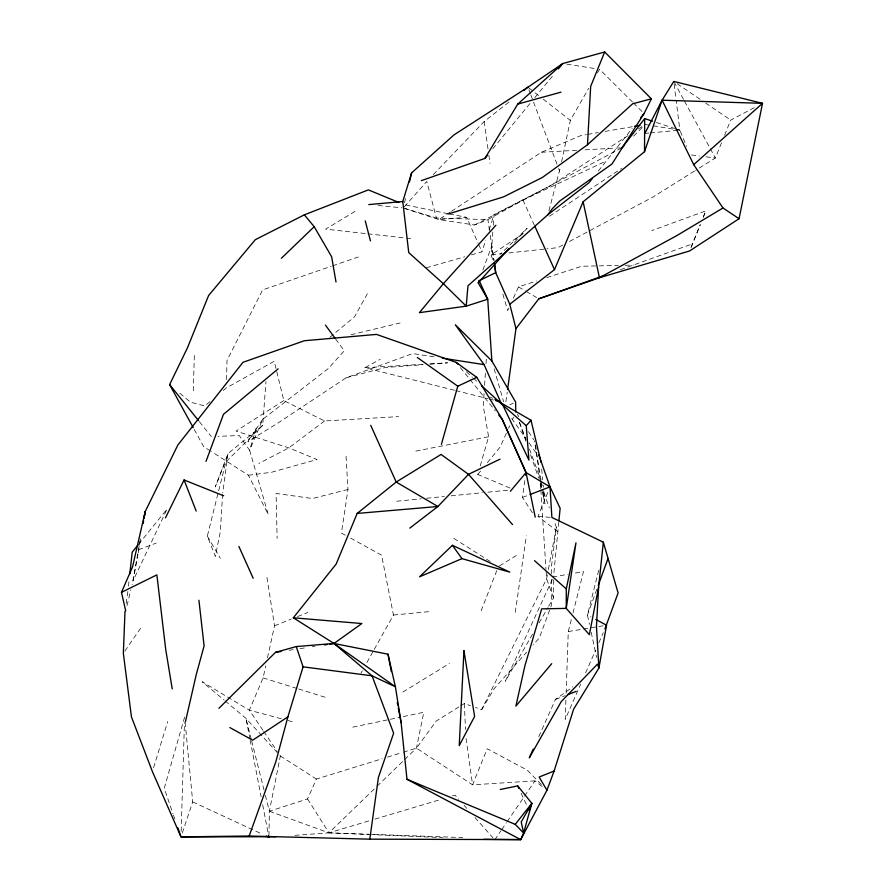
<?xml version="1.0" encoding="UTF-8"?>
<svg xmlns="http://www.w3.org/2000/svg" width="884" height="884" viewBox="0 0 884 884"><rect width="100%" height="100%" fill="white"/><g stroke="black" fill="none" stroke-linecap="round" stroke-linejoin="round"><path stroke-width="0.66" stroke-dasharray="4.42 3.31" d="M551.483 579.385L551.307 605.595L539.328 637.939L533.008 645.033M551.528 573.86L551.583 565.583L556.356 527.229L554.014 520.753M268.946 835.855L269.377 811.236L280.35 755.964L278.073 752.615M226.536 379.667L227.022 360.396L262.636 289.886L331.246 266.294M193.298 390.816L194.414 353.202M181.165 831.369L184.447 722.593M565.893 700.139L565.23 719.344L580.666 684.205M566.136 693.277L568.268 631.552L571.65 618.236M484.045 393.59L483.228 405.878L488.609 436.784L480.012 466.686M484.587 385.402L485.404 373.114M486.034 363.556L486.399 358.097M492.83 232.006L491.173 254.857L493.095 261.344M493.316 225.287L494.101 214.525L550.677 185.64L627.927 135.672M262.714 425.359L227.95 453.625L215.298 486.885L224.779 463.028L262.714 425.359L265.974 381.568M558.787 522.035L553.506 576.832L567.848 574.346M127.837 591.54L125.97 604.844M128.445 586.103L129.053 580.666M222.613 494.156L220.337 531.582L215.331 556.39L207.331 536.124L227.95 453.625L222.79 492.808M505.902 401.645L507.206 392.187M532.378 512.764L522.455 497.416L525.085 479.117M515.273 612.336L526.378 535.781M346.053 456.31L347.976 489.46L341.434 533.063L346.163 535.671M138.236 552.809L140.479 539.516M140.468 538.643L132.169 584.556M138.014 554.146L133.141 580.611L167.054 509.096L139.02 543.726M547.362 574.887L546.61 578.854L481.669 709.686L475.493 707.487M548.356 569.594L556.356 527.229M404.64 759.588L416.43 748.162L423.801 712.283L402.375 716.769M548.909 210.79L560.467 167.098M561.594 161.772L570.335 120.412L588.678 88.29M262.946 730.283L249.321 710.184L263.101 677.895L265.741 665.862M267.498 657.851L274.537 625.784L266.603 575.175M404.507 202.767L405.734 197.563M126.998 605.606L130.876 589.816M598.7 570.324L587.451 615.01L589.451 624.303M573.009 612.91L583.495 571.616L573.064 573.429M184.623 717.079L164.225 788.307L173.054 813.866M510.002 488.034L477.769 474.476L478.52 471.879M256.183 427.978L249.642 450.299L268.272 514.587L248.415 475.238L211.53 451.613M153.606 767.632L167.706 721.554M471.36 254.879L481.946 251.841L485.725 240.26M489.073 229.973L494.101 214.525M182.292 832.982L192.712 801.887L185.143 722.548M596.822 589.285L587.451 615.01L591.031 616.921M482.907 270.029L491.836 245.708L493.968 260.537L489.714 231.884M481.15 610.756L496.852 570.423M691.166 247.376L700.305 224.779M703.299 217.188L705.808 210.867L651.851 230.591M557.837 531.649L538.024 516.389L548.025 491.802M721.521 142.832L715.366 157.993L695.675 170.314M724.593 135.252L730.748 120.091L754.284 107.671M691.045 247.233L700.205 224.658M703.255 217.132L705.808 210.867M335.655 339.025L344.285 350.771L328.273 368.584L262.614 419.414L249.642 450.299L239.221 435.547L217.983 436.342M585.617 672.912L595.54 650.315M598.844 642.79L603.253 632.745M265.366 795.313L269.377 811.236L307.555 798.937L316.384 779.058L382.208 758.737M506.355 433.204L500.245 446.895L486.41 463.868M508.576 428.232L509.681 425.745M512.466 419.524L513.571 417.038M538.765 736.704L555.472 699.432L572.876 686.835M508.852 308.085L507.714 310.582L501.946 291.145M513.394 298.118L518.51 286.891L536.533 281.002M552.356 579.318L505.35 681.255L532.875 633.662M367.368 293.742L354.517 316.837L329.854 337.345M360.97 673.133L362.296 670.757M366.937 662.459L373.567 650.602M374.23 649.42L393.457 615.043L381.59 555.207L347.335 536.323M597.518 72.831L599.551 69.261L632.447 101.98M539.074 622.944L548.025 607.474M548.71 606.291L553.528 597.96L553.506 579.473M481.669 709.686L494.222 688.592L526.698 652.116M262.614 419.414L247.852 441.624L278.062 422.972L346.108 377.799L412.751 353.567L435.635 357.114M494.775 839.8L500.963 830.739M501.736 829.601L506.366 822.805M507.14 821.678L534.942 780.881L542.942 787.125M124.887 651.044L141.142 627.43M403.27 752.229L416.43 748.162L436.298 721.001L459.691 706.438M598.291 171.032L632.193 128.434M477.769 474.476L481.228 470.233M492.797 148.81L530.411 102.986M534.787 97.66L553.163 75.273M489.515 230.514L487.924 219.641L474.542 224.989L438.784 219.597L403.27 207.961L426.773 181.463L436.442 218.028L487.924 219.641L522.985 200.082L620.723 148.413M514.444 242.404L527.118 228.249L500.499 254.139M433.359 174.59L484.167 121.517L509.781 101.428M633.574 136.136L643.287 126.434M294.847 835.336L328.936 832.839L376.131 787.169M377.114 786.219L403.656 760.538M209.95 401.668L204.823 405.955L190.469 402.165L177.96 391.623M223.254 390.496L226.326 387.921L274.217 361.258L283.83 400.574L324.583 420.972L398.562 416.607M324.583 420.972L288.869 447.868L258.857 463.437M523.195 233.63L491.173 254.857L502.057 253.686M549.516 216.193L621.585 168.435M450.321 212.038L438.784 219.597L466.675 217.32L478.133 243.21M451.47 211.276L541.406 152.258L580.954 135.55L586.313 134.633M638.303 128.965L645.221 124.489L651.884 125.583M283.83 400.574L236.039 431.116L288.869 447.868L317.024 459.547L271.454 472.288L248.415 475.238M694.515 171.032L652.823 197.132L567.594 242.47M460.862 705.719L464.376 703.531L470.553 705.73M499.449 565.948L516.433 555.495M402.894 692.039L449.404 663.508M354.992 211.431L325.643 229.144L366.506 233.663M454.431 390.242L364.849 367.722L380.219 359.335M562.721 245.056L557.859 247.653L546.964 248.824M474.542 224.989L522.985 200.082L604.203 161.949M509.792 404.828L513.273 403.148M274.537 625.784L291.19 619.109M297.588 616.546L307.831 612.446M555.472 699.432L565.241 695.631M522.455 497.416L528.72 495.018M138.534 549.76L156.192 543.107M620.391 269.708L692.813 243.763M332.528 265.852L358.285 256.99M546.82 277.631L581.573 266.272L597.927 265.896M387.468 757.113L401.955 752.638M269.377 811.236L328.936 832.839L369.678 820.683M374.938 819.114L440.641 799.512M452.464 795.976L455.094 795.191L458.708 799.246M426.353 267.764L464.741 256.769M346.108 377.799L385.059 367.567L423.116 364.683M347.976 489.46L312.372 498.532L276.095 493.416L277.123 538.422M350.959 334.727L400.076 322.98M352.804 727.145L388.971 719.576M390.319 719.289L401.027 717.046M415.823 451.116L488.609 436.784M587.65 134.401L598.357 132.556M605.054 131.407L633.176 126.567M568.268 631.552L603.916 625.651M289.134 650.27L293.212 649.652M300.007 648.613L306.803 647.585M312.24 646.756L314.958 646.348M508.864 252.946L545.605 248.968M396.706 501.239L421.193 498.797M426.641 498.256L444.321 496.499M451.127 495.825L482.421 492.708M487.869 492.167L509.637 490.001M393.457 615.043L430.718 611.485M644.867 133.396L648.911 133.02M650.248 132.898L679.862 130.191L686.514 146.192M429.9 364.164L447.569 362.827L429.646 363.888M534.942 780.881L472.575 784.826L416.43 748.162M364.849 367.722L422.751 364.296M541.406 152.258L578.258 150.203M585.075 149.827L621.927 147.783M599.286 265.874L618.358 265.432M625.176 265.277L633.353 265.089M307.555 798.937L328.936 832.839L462.752 837.568M328.936 832.839L368.683 834.507M370.053 834.562L442.696 837.612M538.024 516.389L550.621 517.361M378.076 205.497L401.944 207.828M367.877 233.818L412.828 238.79M691.432 154.976L699.41 155.982M706.062 156.822L715.366 157.993L684.183 100.566M566.876 64.189L595.462 68.621M653.221 125.804L674.536 129.318M675.873 129.539L679.862 130.191L676.149 100.389M447.945 213.674L403.922 204.558M449.282 213.939L466.675 217.32M455.768 390.584L487.858 398.651M489.195 398.982L494.543 400.33M281.278 718.747L249.321 710.184L202.138 681.686L224.05 700.029M287.941 720.526L293.267 721.963M403.27 207.961L436.442 218.028M263.101 677.895L297.344 688.581M298.659 688.99L326.318 697.631M656.414 122.467L674.658 128.478M675.951 128.909L679.862 130.191M490.09 397.17L492.543 398.297M192.712 801.887L262.681 834.33M518.51 286.891L525.273 290.869M526.4 291.532L536.544 297.488M210.414 450.917L203.718 446.729L193.883 428.806M453.879 538.422L490.344 561.583M280.35 755.964L316.384 779.058M677.199 83.748L699.984 99.218M705.686 103.085L730.748 120.091M529.008 88.046L538.798 95.715M543.152 99.118L570.335 120.412M225.088 700.901L245.962 718.372L278.493 753.93M466.255 371.667L472.354 377.258M473.371 378.186L477.437 381.91M633.419 102.942L643.088 112.566M541.339 784.517L527.328 770.185L487.206 748.759L472.575 784.826L465.769 736.372M464.111 805.335L466.818 808.374M474.94 817.501L492.974 837.778M460.365 367.645L495.394 410.883M199.419 421.734L211.342 436.586M511.681 418.386L525.836 438.431M528.986 442.884L536.853 454.022M263.697 731.399L277.322 751.499M517.284 414.364L518.786 416.673M528.51 431.679L533.737 439.757M207.331 536.124L220.381 558.379M683.531 99.373L673.785 81.427L675.984 99.041M521.162 793.291L526.908 805.6M522.985 200.082L534.245 224.923M478.675 244.448L481.946 251.841M528.897 89.77L530.367 93.649M530.853 94.942L558.158 167.231M558.644 168.524L559.627 171.109M519.56 422.254L526.157 440.088M529.45 449.006L539.339 475.758L540.411 481.084M540.765 488.675L540.411 483.205L541.815 487.095M543.693 492.266L549.329 507.803M553.528 597.96L546.61 578.854L546.08 570.655M519.372 422.408L526.091 441.812M530.566 454.752L538.621 478.034M173.496 815.147L174.811 818.982M494.145 368.871L503.637 401.789M251.31 739.599L245.962 718.372L249.874 738.626M251.653 740.925L264.029 790.009M540.411 483.205L542.113 490.907M542.4 492.189L544.964 503.725L542.555 491.736M591.175 632.259L596.612 657.464M540.677 482.41L542.29 490.41M541.008 480.111L534.4 440.685M541.262 481.437L542.301 486.719M543.328 492.001L544.356 497.283L543.207 485.172M250.139 739.974L261.1 796.705M262.67 804.816L268.924 837.225M484.167 121.517L488.134 149.882M488.885 155.286L490.012 163.385M535.571 444.718L539.748 477.901M541.671 469.017L542.699 479.791M540.853 490.045L545.992 569.296M464.376 703.531L465.481 729.532"/><path stroke-width="1.33" d="M551.726 663.663L515.88 706.095L524.986 665.464L541.671 608.855L566.246 608.38L575.97 542.82L566.279 588.91L566.246 608.38L589.352 634.679L598.623 586.976L603.33 542.168L551.881 517.46L550.025 486.885L538.831 454.984M507.582 389.479L515.969 328.616L509.781 304.218L554.5 269.631L583.131 201.773L644.513 151.716L644.679 118.6L652.502 121.174M124.998 611.463L123.34 653.298L131.462 716.957L152.402 771.588L180.988 836.872L275.742 836.728M448.431 213.939L503.504 196.9L542.433 177.43L587.484 144.755L590.678 86.378L604.689 51.979L651.375 98.831L644.06 113.528L611.927 164.059L559.782 201L552.091 208.944L547.837 214.757L467.979 285.786L466.199 306.151L419.392 312.66L443.381 283.731L495.891 225.276M598.623 586.976L596.457 626.447L598.899 668.072L573.617 709.189L554.124 771.014L546.942 790.241L520.687 839.612L483.813 839.336M558.92 520.665L560.136 508.3L550.025 486.885L526.024 472.575L502.234 419.325L476.763 377.335L456.089 362.363L376.518 334.406L304.339 340.738L243.012 362.296L177.916 444.917L145.186 511.582L132.534 566.887L121.484 592.357L125.694 610.866M129.804 573.871L132.224 552.124L138.169 544.776M177.905 827.932L180.988 836.872L249.178 836.01L369.788 839.17L378.429 777.345L393.634 733.19L372.042 675.818L333.975 643.464L293.322 617.794L336.174 564.036L357.169 513.438L396.198 482.056L441.083 454.442L468.52 474.343L512.532 524.577M525.649 475.194L526.024 472.575L519.593 457.967L502.234 419.325L498.808 415.104M143.175 523.549L143.617 520.886M144.07 518.223L145.186 511.582L144.004 518.344M515.969 328.616L538.798 298.814L599.451 277.731L689.52 250.99L739.068 218.724L762.516 103.329L673.785 81.427L662.094 100.201L644.867 133.396M185.408 721.852L196.303 674.381L204.105 645.928L198.911 600.236M409.447 181.971L411.601 172.877L454.011 134.876L527.925 87.196L562.788 63.549L604.689 51.979M218.912 708.305L275.543 652.326L296.251 646.569L303.079 666.834L287.897 716.858L275.863 761.688L249.178 836.01M500.256 789.478L517.715 785.909L531.848 803.335L523.615 833.026L520.687 839.612L369.788 839.17M441.381 444.387L457.768 386.209L476.763 377.335M494.355 263.233L495.714 272.681L479.183 280.626L487.736 299.234L466.199 306.151L443.381 283.731L408.739 252.592L402.772 201.53L411.601 172.877M644.513 151.716L662.094 100.201L762.516 103.329L693.708 164.656L722.99 207.983L739.068 218.724M598.225 585.429L608.059 558.412M529.207 810.518L531.848 803.335L515.217 824.363L406.983 779.279L401.115 722.615L395.402 686.769L387.999 654.204L333.975 643.464L296.251 646.569M206.005 461.404L223.453 414.364L278.128 368.86M515.792 412.054L515.593 402.032L491.869 360.97L487.736 299.234L478.211 282.825L479.183 280.626M604.91 628.977L618.104 592.954L603.33 542.168M533.196 749.124L529.306 757.82L561.241 701.609L597.462 664.149L598.899 668.072L606.557 625.209L595.805 619.474M193.22 427.613L169.618 384.595L187.419 347.931L208.602 295.51L255.31 239.686L304.339 214.834L368.385 189.883L398.839 202.458M165.496 517.836L184.082 479.979L223.696 495.791M531.848 803.335L521.217 821.932L523.615 833.026L515.217 824.363M421.37 180.623L484.918 158.413L517.759 104.08L562.788 63.549L558.412 68.875M644.679 118.6L621.927 147.783L623.872 145.838M592.357 178.48L588.965 182.745L547.837 214.757M640.668 117.782L644.06 113.528M484.918 158.413L487.548 155.208M510.366 491.272L526.024 472.575L535.207 517.151M481.504 385.623L502.863 405.17L528.919 460.045L526.256 425.712L531.008 420.243L494.985 399.424M478.211 282.825L509.007 248.47M281.366 258.294L314.196 226.68L304.339 214.834M452.431 545.317L419.557 576.799L461.945 558.655L509.792 572.114L452.431 545.317L461.945 558.655M587.484 144.755L632.601 103.804L651.375 98.831M523.659 90.544L527.925 87.196M409.789 528.124L437.9 506.499L468.52 474.343L500.024 459.15M329.898 644.082L333.975 643.464L361.854 623.529L293.322 617.794M287.897 716.858L252.702 740.184L229.873 727.587M722.99 207.983L676.779 235.641L599.451 277.731L583.131 201.773M121.484 592.357L156.866 574.876L165.772 649.828L172.236 688.901M554.124 771.014L539.141 777.047L546.942 790.241M567.683 694.68L576.224 691.365M529.969 494.543L550.025 486.885M538.798 298.814L602.258 276.173M517.759 104.08L560.964 92.168M634.513 126.335L639.872 125.406M275.543 652.326L280.979 651.508M324.461 644.911L327.179 644.491M368.783 204.591L402.772 201.53M357.169 513.438L437.9 506.499L396.198 482.056L370.728 425.326M303.079 666.834L372.042 675.818L395.402 686.769L333.975 643.464M442.365 358.153L484.089 364.617L501.46 403.9M495.88 400.662L499.891 401.679M266.427 836.065L268.924 837.225M406.983 779.279L520.687 839.612M417.336 357.49L457.768 386.209M502.863 405.17L526.256 425.712M534.533 560.666L566.279 588.91M456.089 362.363L458.122 364.23M491.869 360.97L455.326 324.793L484.089 364.617M169.618 384.595L198.568 420.673M325.467 325.146L334.87 337.964M314.196 226.68L331.622 256.736L336.008 282.029M662.094 100.201L693.708 164.656M517.715 785.909L518.864 788.373M534.798 226.16L554.5 269.631M238.89 546.456L253.178 578.269M509.781 304.218L495.714 272.681L494.51 264.515M184.082 479.979L196.182 511.074M365.247 220.878L370.44 240.89M531.008 420.243L541.041 462.288M387.999 654.204L391.347 671.641M397.259 702.493L397.778 705.178M398.286 707.863L401.115 722.615M463.945 650.723L459.238 745.61L474.609 716.438L463.945 650.723"/></g></svg>
